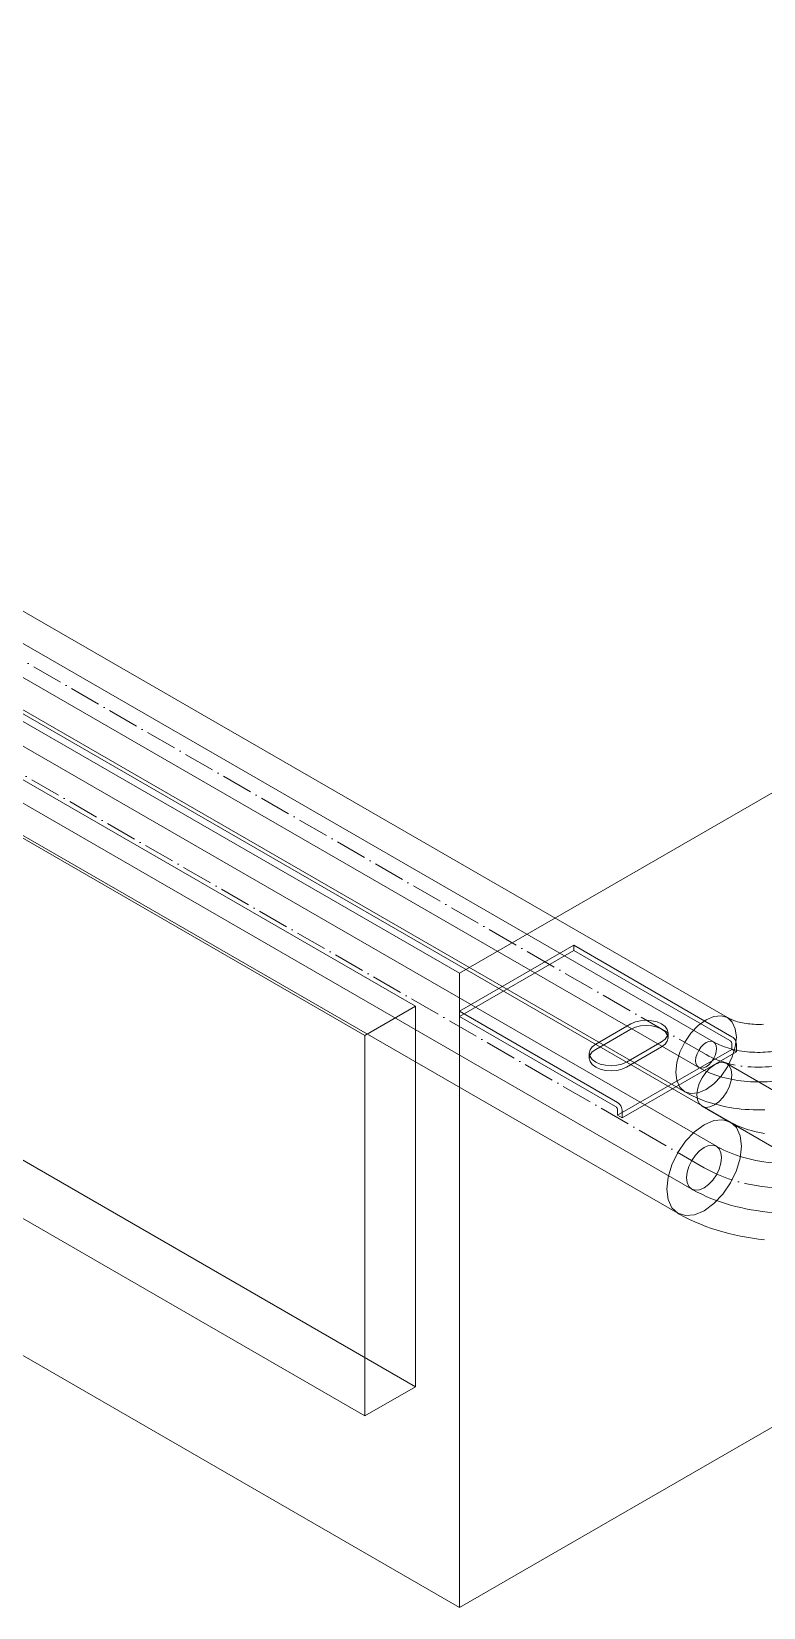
# Model space of a CAD drawing. Header units: millimetres. Extents: x -88595 to 880822, y -1054509 to -148035.
# Drawn here: x 396283 to 396518, y -327279 to -326771 of the extents above; entities that cross this region are included whole.
import ezdxf

# ---------------------------------------------------------------- set-up
doc = ezdxf.new("R2010")
doc.units = ezdxf.units.MM
doc.linetypes.add('$12$ADSK_Осевая', pattern=[14, 10, -2, 0, -2])
doc.linetypes.add('$13$ADSK_Осевая', pattern=[14, 10, -2, 0, -2])
for name, color, linetype, lineweight in [('Изоляция', 7, 'Continuous', 18), ('Оборудование', 7, 'Continuous', 18), ('Трубопровод', 7, 'Continuous', 18), ('Трубопроводы', 7, 'Continuous', 18)]:
    doc.layers.add(name, color=color, linetype=linetype, lineweight=lineweight)

# ---------------------------------------------------------------- blocks, each defined once
blk = doc.blocks.new('$0$ADSK_Канальный блок кондиционера1 - AD242MJERAB-3267365-В_ОВ3_1')
at = {"layer": 'Оборудование'}
for p, q in [((18316.91, 6919.34), (17574.45, 7348)), ((17553.24, 7341.46), (18302.77, 6908.72)), ((18286.51, 6899.33), (17536.97, 7332.08)), ((18302.77, 6786.25), (17553.24, 7218.99)), ((17536.97, 7209.6), (18286.51, 6776.86)), ((18316.91, 6919.34), (18809.76, 7203.89)), ((17574.45, 7143.87), (18316.91, 6715.21)), ((18809.76, 6999.76), (18316.91, 6715.21)), ((18316.91, 6907.09), (18353.68, 6928.32)), ((18353.68, 6926.68), (18316.91, 6905.46)), ((18353.68, 6928.32), (18404.59, 6898.92)), ((18353.68, 6926.68), (18353.68, 6928.32)), ((18403.89, 6897.7), (18353.68, 6926.68)), ((18316.91, 6715.21), (18316.91, 6919.34)), ((18286.51, 6899.33), (18302.77, 6908.72)), ((18302.77, 6908.72), (18302.77, 6786.25)), ((18316.91, 6907.09), (18316.91, 6905.46)), ((18367.82, 6877.69), (18316.91, 6907.09)), ((18316.91, 6905.46), (18367.12, 6876.47)), ((18286.51, 6776.86), (18286.51, 6899.33)), ((18360.75, 6896.47), (18372.07, 6903.01)), ((18372.07, 6901.37), (18360.75, 6894.84)), ((18384.02, 6898.52), (18384.02, 6900.15)), ((18358.7, 6893.62), (18358.7, 6891.98)), ((18404.59, 6894.84), (18367.82, 6873.61)), ((18406.01, 6894.02), (18369.24, 6872.8)), ((18381.96, 6897.29), (18370.65, 6890.76)), ((18370.65, 6889.13), (18381.96, 6895.66)), ((18404.59, 6894.84), (18404.59, 6896.47)), ((18406.01, 6894.02), (18404.59, 6894.84)), ((18406.01, 6896.47), (18406.01, 6894.02)), ((18443.21, 6867.02), (18402.91, 6890.29)), ((18367.82, 6875.25), (18367.82, 6873.61)), ((18367.82, 6873.61), (18369.24, 6872.8)), ((18369.24, 6872.8), (18369.24, 6875.25)), ((18394.97, 6876.53), (18435.27, 6853.26)), ((18302.77, 6786.25), (18286.51, 6776.86))]:
    blk.add_line(p, q, dxfattribs=at)
for points in [[(18372.07, 6903.01, 0), (18373.52, 6903.65, 0), (18375.2, 6904.05, 0), (18377.02, 6904.19, 0), (18378.83, 6904.05, 0), (18380.52, 6903.65, 0), (18381.96, 6903.01, 0), (18383.08, 6902.17, 0), (18383.78, 6901.19, 0), (18384.02, 6900.15, 0), (18383.78, 6899.1, 0), (18383.08, 6898.13, 0), (18381.96, 6897.29, 0)], [(18381.96, 6895.66, 0), (18383.08, 6896.49, 0), (18383.78, 6897.47, 0), (18384.02, 6898.52, 0), (18383.78, 6899.56, 0), (18383.08, 6900.54, 0), (18381.96, 6901.37, 0), (18380.52, 6902.02, 0), (18378.83, 6902.42, 0), (18377.02, 6902.56, 0), (18375.2, 6902.42, 0), (18373.52, 6902.02, 0), (18372.07, 6901.37, 0)], [(18404.59, 6898.92, 0), (18404.96, 6898.66, 0), (18405.3, 6898.3, 0), (18405.59, 6897.87, 0), (18405.82, 6897.4, 0), (18405.96, 6896.92, 0), (18406.01, 6896.47, 0)], [(18370.65, 6890.76, 0), (18369.2, 6890.12, 0), (18367.51, 6889.71, 0), (18365.7, 6889.57, 0), (18363.89, 6889.71, 0), (18362.2, 6890.12, 0), (18360.75, 6890.76, 0), (18359.64, 6891.6, 0), (18358.94, 6892.57, 0), (18358.7, 6893.62, 0), (18358.94, 6894.66, 0), (18359.64, 6895.64, 0), (18360.75, 6896.47, 0)], [(18360.75, 6894.84, 0), (18359.64, 6894, 0), (18358.94, 6893.03, 0), (18358.7, 6891.98, 0), (18358.94, 6890.94, 0), (18359.64, 6889.96, 0), (18360.75, 6889.13, 0), (18362.2, 6888.48, 0), (18363.89, 6888.08, 0), (18365.7, 6887.94, 0), (18367.51, 6888.08, 0), (18369.2, 6888.48, 0), (18370.65, 6889.13, 0)], [(18404.59, 6896.47, 0), (18404.57, 6896.7, 0), (18404.5, 6896.94, 0), (18404.39, 6897.17, 0), (18404.24, 6897.39, 0), (18404.07, 6897.57, 0), (18403.89, 6897.7, 0)], [(18393.32, 6880.17, 0), (18393.51, 6881.96, 0), (18394.07, 6883.84, 0), (18394.97, 6885.7, 0), (18396.13, 6887.4, 0), (18397.48, 6888.83, 0), (18398.94, 6889.89, 0), (18400.39, 6890.51, 0), (18401.74, 6890.65, 0), (18402.91, 6890.29, 0), (18403.8, 6889.46, 0), (18404.36, 6888.22, 0), (18404.55, 6886.65, 0)], [(18404.55, 6886.65, 0), (18404.36, 6884.86, 0), (18403.8, 6882.98, 0), (18402.91, 6881.12, 0), (18401.74, 6879.42, 0), (18400.39, 6877.99, 0), (18398.94, 6876.93, 0), (18397.48, 6876.31, 0), (18396.13, 6876.17, 0), (18394.97, 6876.53, 0), (18394.07, 6877.36, 0), (18393.51, 6878.6, 0), (18393.32, 6880.17, 0)], [(18369.24, 6875.25, 0), (18369.19, 6875.7, 0), (18369.05, 6876.17, 0), (18368.82, 6876.64, 0), (18368.53, 6877.07, 0), (18368.19, 6877.43, 0), (18367.82, 6877.69, 0)], [(18367.12, 6876.47, 0), (18367.3, 6876.34, 0), (18367.47, 6876.16, 0), (18367.62, 6875.94, 0), (18367.73, 6875.71, 0), (18367.8, 6875.47, 0), (18367.82, 6875.25, 0)]]:
    blk.add_polyline3d(points, dxfattribs=at)
blk = doc.blocks.new('$0$ADSK_МедьПайка_Отвод-гнутая труба - Отвод _гнутая труба_-V169-В_ОВ3_1')
at = {"layer": 'Трубопроводы', "color": 134, "true_color": 0x00a6a6}
for points in [[(27228.84, 7057.64, 0), (27229.03, 7059.43, 0), (27229.59, 7061.31, 0), (27230.48, 7063.17, 0), (27231.64, 7064.87, 0), (27233, 7066.3, 0), (27234.45, 7067.36, 0), (27235.9, 7067.98, 0), (27237.26, 7068.11, 0), (27238.42, 7067.75, 0), (27239.31, 7066.93, 0), (27239.87, 7065.69, 0), (27240.07, 7064.12, 0)], [(27286.63, 7067.75, 0), (27285.72, 7067.25, 0), (27284.76, 7066.76, 0), (27283.76, 7066.29, 0), (27282.71, 7065.83, 0), (27281.62, 7065.4, 0), (27280.49, 7064.98, 0), (27279.33, 7064.59, 0), (27278.13, 7064.23, 0), (27276.9, 7063.89, 0), (27275.64, 7063.58, 0), (27274.35, 7063.29, 0), (27273.04, 7063.04, 0), (27271.71, 7062.81, 0), (27270.35, 7062.62, 0), (27268.99, 7062.45, 0), (27267.61, 7062.32, 0), (27266.22, 7062.22, 0), (27264.82, 7062.15, 0), (27263.42, 7062.11, 0), (27262.01, 7062.11, 0), (27260.61, 7062.14, 0), (27259.21, 7062.2, 0), (27257.82, 7062.29, 0), (27256.43, 7062.41, 0), (27255.06, 7062.57, 0), (27253.7, 7062.76, 0), (27252.37, 7062.97, 0), (27251.05, 7063.22, 0), (27249.76, 7063.5, 0), (27248.49, 7063.8, 0), (27247.25, 7064.13, 0), (27246.04, 7064.49, 0), (27244.87, 7064.88, 0), (27243.73, 7065.28, 0), (27242.63, 7065.71, 0), (27241.57, 7066.16, 0), (27240.55, 7066.63, 0), (27239.58, 7067.12, 0), (27238.66, 7067.62, 0), (27238.42, 7067.75, 0)], [(27284.98, 7064.12, 0), (27285.17, 7065.69, 0), (27285.73, 7066.93, 0), (27286.63, 7067.75, 0), (27287.79, 7068.11, 0), (27289.14, 7067.98, 0), (27290.6, 7067.36, 0), (27292.05, 7066.3, 0), (27293.4, 7064.87, 0), (27294.57, 7063.17, 0), (27295.46, 7061.31, 0), (27296.02, 7059.43, 0), (27296.21, 7057.64, 0)], [(27240.07, 7064.12, 0), (27239.87, 7062.33, 0), (27239.31, 7060.44, 0), (27238.42, 7058.59, 0), (27237.26, 7056.88, 0), (27235.9, 7055.46, 0), (27234.45, 7054.4, 0), (27233, 7053.78, 0), (27231.64, 7053.64, 0), (27230.48, 7054, 0), (27229.59, 7054.83, 0), (27229.03, 7056.07, 0), (27228.84, 7057.64, 0)], [(27296.21, 7057.64, 0), (27296.02, 7056.07, 0), (27295.46, 7054.83, 0), (27294.57, 7054, 0), (27293.4, 7053.64, 0), (27292.05, 7053.78, 0), (27290.6, 7054.4, 0), (27289.14, 7055.46, 0), (27287.79, 7056.88, 0), (27286.63, 7058.59, 0), (27285.73, 7060.44, 0), (27285.17, 7062.33, 0), (27284.98, 7064.12, 0)], [(27294.57, 7054, 0), (27293.19, 7053.24, 0), (27291.77, 7052.51, 0), (27290.31, 7051.82, 0), (27288.82, 7051.17, 0), (27287.3, 7050.57, 0), (27285.74, 7050, 0), (27284.16, 7049.47, 0), (27282.55, 7048.98, 0), (27280.92, 7048.53, 0), (27279.26, 7048.12, 0), (27277.58, 7047.74, 0), (27275.88, 7047.41, 0), (27274.17, 7047.12, 0), (27272.44, 7046.87, 0), (27270.7, 7046.66, 0), (27268.94, 7046.5, 0), (27267.18, 7046.37, 0), (27265.42, 7046.28, 0), (27263.65, 7046.23, 0), (27261.88, 7046.23, 0), (27260.11, 7046.26, 0), (27258.34, 7046.34, 0), (27256.58, 7046.46, 0), (27254.82, 7046.61, 0), (27253.08, 7046.81, 0), (27251.35, 7047.05, 0), (27249.63, 7047.33, 0), (27247.92, 7047.65, 0), (27246.24, 7048.01, 0), (27244.58, 7048.41, 0), (27242.94, 7048.85, 0), (27241.32, 7049.33, 0), (27239.73, 7049.85, 0), (27238.17, 7050.41, 0), (27236.64, 7051.01, 0), (27235.14, 7051.64, 0), (27233.67, 7052.32, 0), (27232.24, 7053.04, 0), (27230.85, 7053.79, 0), (27230.48, 7054, 0)]]:
    blk.add_polyline3d(points, dxfattribs=at)
blk = doc.blocks.new('$0$ADSK_МедьПайка_Отвод-гнутая труба - Отвод _гнутая труба_-V170-В_ОВ3_1')
at = {"layer": 'Трубопроводы', "color": 190, "true_color": 0x8000ff}
for points in [[(27231.72, 7095.31, 0), (27231.84, 7096.38, 0), (27232.17, 7097.51, 0), (27232.71, 7098.63, 0), (27233.41, 7099.65, 0), (27234.22, 7100.5, 0), (27235.09, 7101.14, 0), (27235.96, 7101.51, 0), (27236.77, 7101.59, 0), (27237.47, 7101.38, 0), (27238, 7100.88, 0), (27238.34, 7100.14, 0), (27238.45, 7099.2, 0)], [(27266.37, 7101.38, 0), (27265.82, 7101.07, 0), (27265.25, 7100.78, 0), (27264.65, 7100.5, 0), (27264.02, 7100.22, 0), (27263.37, 7099.96, 0), (27262.69, 7099.71, 0), (27261.99, 7099.48, 0), (27261.27, 7099.26, 0), (27260.53, 7099.06, 0), (27259.78, 7098.87, 0), (27259.01, 7098.7, 0), (27258.22, 7098.55, 0), (27257.42, 7098.41, 0), (27256.61, 7098.3, 0), (27255.79, 7098.2, 0), (27254.96, 7098.12, 0), (27254.13, 7098.06, 0), (27253.29, 7098.01, 0), (27252.45, 7097.99, 0), (27251.61, 7097.99, 0), (27250.77, 7098.01, 0), (27249.93, 7098.04, 0), (27249.09, 7098.1, 0), (27248.27, 7098.17, 0), (27247.44, 7098.27, 0), (27246.63, 7098.38, 0), (27245.83, 7098.51, 0), (27245.04, 7098.66, 0), (27244.26, 7098.82, 0), (27243.5, 7099.01, 0), (27242.76, 7099.21, 0), (27242.04, 7099.42, 0), (27241.33, 7099.65, 0), (27240.65, 7099.89, 0), (27239.99, 7100.15, 0), (27239.36, 7100.42, 0), (27238.75, 7100.7, 0), (27238.17, 7100.99, 0), (27237.61, 7101.29, 0), (27237.47, 7101.38, 0)], [(27265.38, 7099.2, 0), (27265.5, 7100.14, 0), (27265.83, 7100.88, 0), (27266.37, 7101.38, 0), (27267.06, 7101.59, 0), (27267.88, 7101.51, 0), (27268.75, 7101.14, 0), (27269.62, 7100.5, 0), (27270.43, 7099.65, 0), (27271.13, 7098.63, 0), (27271.66, 7097.51, 0), (27272, 7096.38, 0), (27272.11, 7095.31, 0)], [(27238.45, 7099.2, 0), (27238.34, 7098.12, 0), (27238, 7096.99, 0), (27237.47, 7095.88, 0), (27236.77, 7094.86, 0), (27235.96, 7094, 0), (27235.09, 7093.37, 0), (27234.22, 7093, 0), (27233.41, 7092.92, 0), (27232.71, 7093.13, 0), (27232.17, 7093.63, 0), (27231.84, 7094.37, 0), (27231.72, 7095.31, 0)], [(27272.11, 7095.31, 0), (27272, 7094.37, 0), (27271.66, 7093.63, 0), (27271.13, 7093.13, 0), (27270.43, 7092.92, 0), (27269.62, 7093, 0), (27268.75, 7093.37, 0), (27267.88, 7094, 0), (27267.06, 7094.86, 0), (27266.37, 7095.88, 0), (27265.83, 7096.99, 0), (27265.5, 7098.12, 0), (27265.38, 7099.2, 0)], [(27271.13, 7093.13, 0), (27270.3, 7092.67, 0), (27269.45, 7092.24, 0), (27268.58, 7091.82, 0), (27267.68, 7091.44, 0), (27266.77, 7091.07, 0), (27265.84, 7090.73, 0), (27264.89, 7090.41, 0), (27263.92, 7090.12, 0), (27262.94, 7089.85, 0), (27261.95, 7089.6, 0), (27260.94, 7089.38, 0), (27259.93, 7089.18, 0), (27258.9, 7089.01, 0), (27257.86, 7088.86, 0), (27256.82, 7088.73, 0), (27255.77, 7088.63, 0), (27254.71, 7088.55, 0), (27253.65, 7088.5, 0), (27252.59, 7088.47, 0), (27251.53, 7088.47, 0), (27250.47, 7088.49, 0), (27249.41, 7088.54, 0), (27248.35, 7088.61, 0), (27247.3, 7088.7, 0), (27246.25, 7088.82, 0), (27245.22, 7088.96, 0), (27244.19, 7089.13, 0), (27243.16, 7089.32, 0), (27242.16, 7089.54, 0), (27241.16, 7089.78, 0), (27240.17, 7090.04, 0), (27239.2, 7090.33, 0), (27238.25, 7090.64, 0), (27237.32, 7090.98, 0), (27236.4, 7091.34, 0), (27235.5, 7091.72, 0), (27234.62, 7092.12, 0), (27233.76, 7092.55, 0), (27232.93, 7093, 0), (27232.71, 7093.13, 0)]]:
    blk.add_polyline3d(points, dxfattribs=at)

msp = doc.modelspace()

# ---------------------------------------------------------------- linework, layer by layer
at = {"layer": 'Изоляция', "color": 190, "true_color": 0x8000ff}
for p, q in [((396506.84, -327088.75), (392287.91, -324652.95)), ((392271.51, -324675.26), (396493.08, -327112.59))]:
    msp.add_line(p, q, dxfattribs=at)
at = {"layer": 'Изоляция', "color": 134, "true_color": 0x00a6a6}
for p, q in [((396507.79, -327122.37), (392301.69, -324693.98)), ((392281.94, -324721.7), (396490.85, -327151.71))]:
    msp.add_line(p, q, dxfattribs=at)
at = {"layer": 'Изоляция', "color": 190, "true_color": 0x8000ff}
for points in [[(396509.69, -327095.05, 0), (396509.36, -327092.34, 0), (396508.38, -327090.19, 0), (396506.84, -327088.75, 0), (396504.82, -327088.13, 0), (396502.48, -327088.36, 0), (396499.96, -327089.43, 0)], [(396499.96, -327089.43, 0), (396502.48, -327088.36, 0), (396504.82, -327088.13, 0), (396506.84, -327088.75, 0), (396508.38, -327090.19, 0), (396509.36, -327092.34, 0), (396509.69, -327095.05, 0)], [(396518.45, -327090.88, 0), (396517.82, -327090.91, 0), (396517.19, -327090.93, 0), (396516.55, -327090.93, 0), (396515.92, -327090.92, 0), (396515.29, -327090.89, 0), (396514.67, -327090.85, 0), (396514.05, -327090.8, 0), (396513.44, -327090.73, 0), (396512.84, -327090.64, 0), (396512.25, -327090.55, 0), (396511.68, -327090.44, 0), (396511.12, -327090.32, 0), (396510.59, -327090.19, 0), (396510.07, -327090.06, 0), (396509.58, -327089.91, 0), (396509.11, -327089.76, 0), (396508.67, -327089.6, 0), (396508.26, -327089.44, 0), (396507.87, -327089.27, 0), (396507.52, -327089.11, 0), (396507.2, -327088.95, 0), (396506.91, -327088.79, 0), (396506.84, -327088.75, 0)], [(396499.96, -327089.43, 0), (396497.44, -327091.27, 0), (396495.09, -327093.75, 0), (396493.08, -327096.7, 0), (396491.53, -327099.92, 0), (396490.56, -327103.19, 0), (396490.23, -327106.29, 0)], [(396490.23, -327106.29, 0), (396490.56, -327103.19, 0), (396491.53, -327099.92, 0), (396493.08, -327096.7, 0), (396495.09, -327093.75, 0), (396497.44, -327091.27, 0), (396499.96, -327089.43, 0)], [(396499.96, -327111.9, 0), (396502.48, -327110.07, 0), (396504.82, -327107.59, 0), (396506.84, -327104.64, 0), (396508.38, -327101.42, 0), (396509.36, -327098.15, 0), (396509.69, -327095.05, 0)], [(396509.69, -327095.05, 0), (396509.36, -327098.15, 0), (396508.38, -327101.42, 0), (396506.84, -327104.64, 0), (396504.82, -327107.59, 0), (396502.48, -327110.07, 0), (396499.96, -327111.9, 0)], [(396490.23, -327106.29, 0), (396490.56, -327109, 0), (396491.53, -327111.15, 0), (396493.08, -327112.59, 0), (396495.09, -327113.21, 0), (396497.44, -327112.98, 0), (396499.96, -327111.9, 0)], [(396499.96, -327111.9, 0), (396497.44, -327112.98, 0), (396495.09, -327113.21, 0), (396493.08, -327112.59, 0), (396491.53, -327111.15, 0), (396490.56, -327109, 0), (396490.23, -327106.29, 0)], [(396518.86, -327118.41, 0), (396517.59, -327118.45, 0), (396516.32, -327118.45, 0), (396515.05, -327118.43, 0), (396513.79, -327118.37, 0), (396512.52, -327118.29, 0), (396511.26, -327118.17, 0), (396510, -327118.03, 0), (396508.75, -327117.86, 0), (396507.5, -327117.66, 0), (396506.26, -327117.42, 0), (396505.03, -327117.16, 0), (396503.81, -327116.87, 0), (396502.6, -327116.54, 0), (396501.4, -327116.19, 0), (396500.21, -327115.8, 0), (396499.03, -327115.38, 0), (396497.87, -327114.92, 0), (396496.72, -327114.43, 0), (396495.59, -327113.91, 0), (396494.47, -327113.35, 0), (396493.37, -327112.75, 0), (396493.08, -327112.59, 0)]]:
    msp.add_polyline3d(points, dxfattribs=at)
at = {"layer": 'Изоляция', "color": 134, "true_color": 0x00a6a6}
for points in [[(396499.32, -327123.21, 0), (396496.22, -327125.47, 0), (396493.33, -327128.52, 0), (396490.85, -327132.15, 0), (396488.95, -327136.12, 0), (396487.75, -327140.14, 0), (396487.34, -327143.96, 0)], [(396487.34, -327143.96, 0), (396487.75, -327140.14, 0), (396488.95, -327136.12, 0), (396490.85, -327132.15, 0), (396493.33, -327128.52, 0), (396496.22, -327125.47, 0), (396499.32, -327123.21, 0)], [(396511.3, -327130.13, 0), (396510.89, -327126.78, 0), (396509.69, -327124.14, 0), (396507.79, -327122.37, 0), (396505.31, -327121.61, 0), (396502.42, -327121.89, 0), (396499.32, -327123.21, 0)], [(396499.32, -327123.21, 0), (396502.42, -327121.89, 0), (396505.31, -327121.61, 0), (396507.79, -327122.37, 0), (396509.69, -327124.14, 0), (396510.89, -327126.78, 0), (396511.3, -327130.13, 0)], [(396518.79, -327126.08, 0), (396517.69, -327125.88, 0), (396516.62, -327125.65, 0), (396515.57, -327125.4, 0), (396514.56, -327125.13, 0), (396513.58, -327124.84, 0), (396512.65, -327124.53, 0), (396511.75, -327124.21, 0), (396510.89, -327123.88, 0), (396510.08, -327123.53, 0), (396509.32, -327123.18, 0), (396508.62, -327122.83, 0), (396507.96, -327122.47, 0), (396507.79, -327122.37, 0)], [(396499.32, -327150.88, 0), (396502.42, -327148.61, 0), (396505.31, -327145.56, 0), (396507.79, -327141.93, 0), (396509.69, -327137.97, 0), (396510.89, -327133.94, 0), (396511.3, -327130.13, 0)], [(396511.3, -327130.13, 0), (396510.89, -327133.94, 0), (396509.69, -327137.97, 0), (396507.79, -327141.93, 0), (396505.31, -327145.56, 0), (396502.42, -327148.61, 0), (396499.32, -327150.88, 0)], [(396487.34, -327143.96, 0), (396487.75, -327147.3, 0), (396488.95, -327149.95, 0), (396490.85, -327151.71, 0), (396493.33, -327152.48, 0), (396496.22, -327152.19, 0), (396499.32, -327150.88, 0)], [(396499.32, -327150.88, 0), (396496.22, -327152.19, 0), (396493.33, -327152.48, 0), (396490.85, -327151.71, 0), (396488.95, -327149.95, 0), (396487.75, -327147.3, 0), (396487.34, -327143.96, 0)], [(396518.78, -327160.26, 0), (396516.82, -327160.04, 0), (396514.88, -327159.77, 0), (396512.94, -327159.46, 0), (396511.02, -327159.1, 0), (396509.12, -327158.69, 0), (396507.23, -327158.23, 0), (396505.36, -327157.73, 0), (396503.51, -327157.18, 0), (396501.69, -327156.59, 0), (396499.88, -327155.94, 0), (396498.11, -327155.25, 0), (396496.36, -327154.51, 0), (396494.64, -327153.71, 0), (396492.95, -327152.87, 0), (396491.29, -327151.97, 0), (396490.85, -327151.71, 0)]]:
    msp.add_polyline3d(points, dxfattribs=at)
at = {"layer": 'Трубопровод', "color": 190, "true_color": 0x8000ff}
for p, q in [((396502.34, -327096.55), (392280.77, -324659.22)), ((392276.01, -324667.47), (396497.58, -327104.79))]:
    msp.add_line(p, q, dxfattribs=at)
at = {"layer": 'Трубопровод', "color": 190, "linetype": '$12$ADSK_Осевая', "true_color": 0x8000ff}
msp.add_line((396499.96, -327100.67), (392278.39, -324663.35), dxfattribs=at)
msp.add_line((396499.96, -327100.67), (392278.39, -324663.35), dxfattribs=at)
at = {"layer": 'Трубопровод', "color": 134, "true_color": 0x00a6a6}
for p, q in [((396503.29, -327130.17), (392294.38, -324700.15)), ((392286.44, -324713.9), (396495.35, -327143.92))]:
    msp.add_line(p, q, dxfattribs=at)
at = {"layer": 'Трубопровод', "color": 134, "linetype": '$12$ADSK_Осевая', "true_color": 0x00a6a6}
msp.add_line((396499.32, -327137.04), (392290.41, -324707.03), dxfattribs=at)
msp.add_line((396499.32, -327137.04), (392290.41, -324707.03), dxfattribs=at)
at = {"layer": 'Трубопровод', "color": 190, "true_color": 0x8000ff}
for points in [[(396499.96, -327096.78, 0), (396499.09, -327097.42, 0), (396498.27, -327098.28, 0), (396497.58, -327099.3, 0), (396497.04, -327100.41, 0), (396496.71, -327101.54, 0), (396496.59, -327102.61, 0)], [(396503.32, -327098.73, 0), (396503.21, -327097.79, 0), (396502.87, -327097.04, 0), (396502.34, -327096.55, 0), (396501.64, -327096.33, 0), (396500.83, -327096.41, 0), (396499.96, -327096.78, 0)], [(396499.96, -327104.56, 0), (396500.83, -327103.92, 0), (396501.64, -327103.06, 0), (396502.34, -327102.04, 0), (396502.87, -327100.93, 0), (396503.21, -327099.8, 0), (396503.32, -327098.73, 0)], [(396496.59, -327102.61, 0), (396496.71, -327103.55, 0), (396497.04, -327104.3, 0), (396497.58, -327104.79, 0), (396498.27, -327105.01, 0), (396499.09, -327104.93, 0), (396499.96, -327104.56, 0)]]:
    msp.add_polyline3d(points, dxfattribs=at)
at = {"layer": 'Трубопровод', "color": 134, "true_color": 0x00a6a6}
for points in [[(396499.32, -327130.56, 0), (396497.87, -327131.62, 0), (396496.51, -327133.05, 0), (396495.35, -327134.75, 0), (396494.46, -327136.61, 0), (396493.9, -327138.5, 0), (396493.71, -327140.29, 0)], [(396504.94, -327133.8, 0), (396504.74, -327132.24, 0), (396504.18, -327131, 0), (396503.29, -327130.17, 0), (396502.13, -327129.81, 0), (396500.77, -327129.94, 0), (396499.32, -327130.56, 0)], [(396499.32, -327143.53, 0), (396500.77, -327142.47, 0), (396502.13, -327141.04, 0), (396503.29, -327139.34, 0), (396504.18, -327137.48, 0), (396504.74, -327135.59, 0), (396504.94, -327133.8, 0)], [(396493.71, -327140.29, 0), (396493.9, -327141.85, 0), (396494.46, -327143.09, 0), (396495.35, -327143.92, 0), (396496.51, -327144.28, 0), (396497.87, -327144.15, 0), (396499.32, -327143.53, 0)]]:
    msp.add_polyline3d(points, dxfattribs=at)
at = {"layer": 'Трубопроводы', "color": 190, "linetype": '$13$ADSK_Осевая', "true_color": 0x8000ff}
msp.add_ellipse((396516.79, -327090.95), major_axis=(23.8, 0), ratio=0.57735, start_param=3.926991, end_param=5.497787, dxfattribs=at)
at = {"layer": 'Трубопроводы', "color": 134, "linetype": '$13$ADSK_Осевая', "true_color": 0x00a6a6}
msp.add_ellipse((396527.39, -327120.84), major_axis=(39.7, 0), ratio=0.57735, start_param=3.926991, end_param=5.497787, dxfattribs=at)

# ---------------------------------------------------------------- block references
at = {"layer": 'Оборудование'}
msp.add_blockref('$0$ADSK_Канальный блок кондиционера1 - AD242MJERAB-3267365-В_ОВ3_1', (378103.7, -333993.8), dxfattribs=at)
at = {"layer": 'Трубопроводы', "color": 190, "true_color": 0x8000ff}
msp.add_blockref('$0$ADSK_МедьПайка_Отвод-гнутая труба - Отвод _гнутая труба_-V170-В_ОВ3_1', (369264.87, -334197.92), dxfattribs=at)
at = {"layer": 'Трубопроводы', "color": 134, "true_color": 0x00a6a6}
msp.add_blockref('$0$ADSK_МедьПайка_Отвод-гнутая труба - Отвод _гнутая труба_-V169-В_ОВ3_1', (369264.87, -334197.92), dxfattribs=at)

doc.saveas('drawing.dxf')
